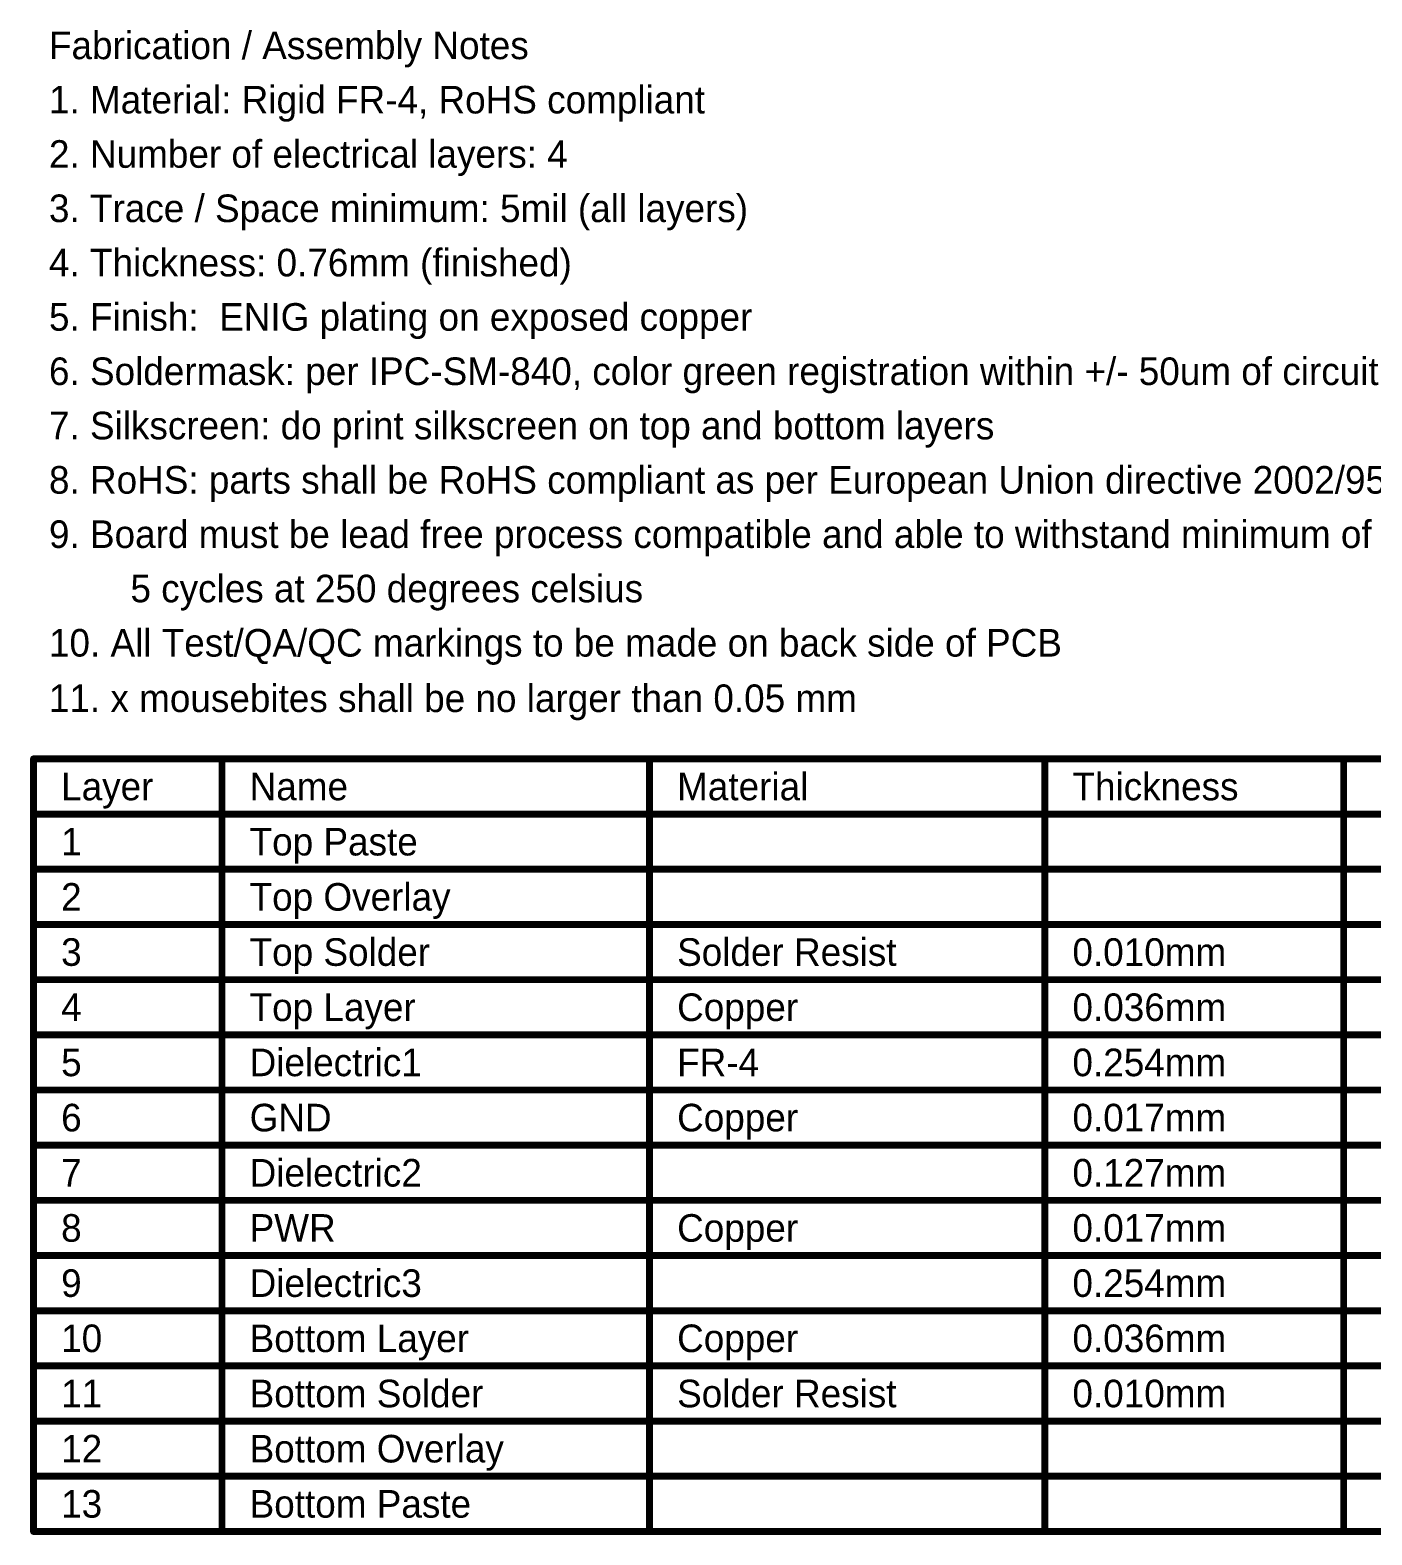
# Model space of a CAD drawing. Header units: millimetres. Extents: x 73 to 190, y 73 to 267.
# Drawn here: x 74.1 to 148.3, y 183.4 to 266.5 of the extents above; entities that cross this region are included whole.
import ezdxf

# ---------------------------------------------------------------- set-up
doc = ezdxf.new("R2010")
doc.units = ezdxf.units.MM
doc.layers.add('DrillDrawing', color=1, linetype='Continuous')

msp = doc.modelspace()

# ---------------------------------------------------------------- linework, layer by layer
at = {"layer": 'DrillDrawing', "const_width": 0.381}
for points in [[(74.326, 226.286), (189.612, 226.286)], [(74.326, 183.614), (74.326, 226.286)], [(84.738, 183.614), (84.738, 226.286)], [(108.353, 183.614), (108.353, 226.286)], [(130.191, 183.614), (130.191, 226.286)], [(146.697, 183.614), (146.697, 226.286)], [(74.326, 223.238), (189.612, 223.238)], [(74.326, 220.19), (84.738, 220.19)], [(84.738, 220.19), (108.353, 220.19)], [(108.353, 220.19), (130.191, 220.19)], [(130.191, 220.19), (146.697, 220.19)], [(146.697, 220.19), (161.172, 220.19)], [(74.326, 217.142), (84.738, 217.142)], [(84.738, 217.142), (108.353, 217.142)], [(108.353, 217.142), (130.191, 217.142)], [(130.191, 217.142), (146.697, 217.142)], [(146.697, 217.142), (161.172, 217.142)], [(74.326, 214.094), (84.738, 214.094)], [(84.738, 214.094), (108.353, 214.094)], [(108.353, 214.094), (130.191, 214.094)], [(130.191, 214.094), (146.697, 214.094)], [(146.697, 214.094), (161.172, 214.094)], [(74.326, 211.046), (84.738, 211.046)], [(84.738, 211.046), (108.353, 211.046)], [(108.353, 211.046), (130.191, 211.046)], [(130.191, 211.046), (146.697, 211.046)], [(146.697, 211.046), (161.172, 211.046)], [(74.326, 207.998), (84.738, 207.998)], [(84.738, 207.998), (108.353, 207.998)], [(108.353, 207.998), (130.191, 207.998)], [(130.191, 207.998), (146.697, 207.998)], [(146.697, 207.998), (161.172, 207.998)], [(74.326, 204.95), (84.738, 204.95)], [(84.738, 204.95), (108.353, 204.95)], [(108.353, 204.95), (130.191, 204.95)], [(130.191, 204.95), (146.697, 204.95)], [(146.697, 204.95), (161.172, 204.95)], [(74.326, 201.902), (84.738, 201.902)], [(84.738, 201.902), (108.353, 201.902)], [(108.353, 201.902), (130.191, 201.902)], [(130.191, 201.902), (146.697, 201.902)], [(146.697, 201.902), (161.172, 201.902)], [(74.326, 198.854), (84.738, 198.854)], [(84.738, 198.854), (108.353, 198.854)], [(108.353, 198.854), (130.191, 198.854)], [(130.191, 198.854), (146.697, 198.854)], [(146.697, 198.854), (161.172, 198.854)], [(74.326, 195.806), (84.738, 195.806)], [(84.738, 195.806), (108.353, 195.806)], [(108.353, 195.806), (130.191, 195.806)], [(130.191, 195.806), (146.697, 195.806)], [(146.697, 195.806), (161.172, 195.806)], [(74.326, 192.758), (84.738, 192.758)], [(84.738, 192.758), (108.353, 192.758)], [(108.353, 192.758), (130.191, 192.758)], [(130.191, 192.758), (146.697, 192.758)], [(146.697, 192.758), (161.172, 192.758)], [(74.326, 189.71), (84.738, 189.71)], [(84.738, 189.71), (108.353, 189.71)], [(108.353, 189.71), (130.191, 189.71)], [(130.191, 189.71), (146.697, 189.71)], [(146.697, 189.71), (161.172, 189.71)], [(74.326, 186.662), (84.738, 186.662)], [(84.738, 186.662), (108.353, 186.662)], [(108.353, 186.662), (130.191, 186.662)], [(130.191, 186.662), (146.697, 186.662)], [(146.697, 186.662), (161.172, 186.662)], [(74.326, 183.614), (84.738, 183.614)], [(84.738, 183.614), (108.353, 183.614)], [(108.353, 183.614), (130.191, 183.614)], [(130.191, 183.614), (146.697, 183.614)], [(146.697, 183.614), (161.172, 183.614)]]:
    msp.add_lwpolyline(points, dxfattribs=at)
at = {"layer": 'DrillDrawing', "const_width": 0.191}
for points in [[(74.231, 226.286, 1), (74.421, 226.286, 1)], [(74.231, 226.286, 1), (74.421, 226.286, 1)], [(84.643, 226.286, 1), (84.833, 226.286, 1)], [(108.258, 226.286, 1), (108.449, 226.286, 1)], [(130.096, 226.286, 1), (130.287, 226.286, 1)], [(146.602, 226.286, 1), (146.792, 226.286, 1)], [(74.231, 223.238, 1), (74.421, 223.238, 1)], [(74.231, 220.19, 1), (74.421, 220.19, 1)], [(84.643, 220.19, 1), (84.833, 220.19, 1)], [(84.643, 220.19, 1), (84.833, 220.19, 1)], [(108.258, 220.19, 1), (108.449, 220.19, 1)], [(108.258, 220.19, 1), (108.449, 220.19, 1)], [(130.096, 220.19, 1), (130.287, 220.19, 1)], [(130.096, 220.19, 1), (130.287, 220.19, 1)], [(146.602, 220.19, 1), (146.792, 220.19, 1)], [(146.602, 220.19, 1), (146.792, 220.19, 1)], [(74.231, 217.142, 1), (74.421, 217.142, 1)], [(84.643, 217.142, 1), (84.833, 217.142, 1)], [(84.643, 217.142, 1), (84.833, 217.142, 1)], [(108.258, 217.142, 1), (108.449, 217.142, 1)], [(108.258, 217.142, 1), (108.449, 217.142, 1)], [(130.096, 217.142, 1), (130.287, 217.142, 1)], [(130.096, 217.142, 1), (130.287, 217.142, 1)], [(146.602, 217.142, 1), (146.792, 217.142, 1)], [(146.602, 217.142, 1), (146.792, 217.142, 1)], [(74.231, 214.094, 1), (74.421, 214.094, 1)], [(84.643, 214.094, 1), (84.833, 214.094, 1)], [(84.643, 214.094, 1), (84.833, 214.094, 1)], [(108.258, 214.094, 1), (108.449, 214.094, 1)], [(108.258, 214.094, 1), (108.449, 214.094, 1)], [(130.096, 214.094, 1), (130.287, 214.094, 1)], [(130.096, 214.094, 1), (130.287, 214.094, 1)], [(146.602, 214.094, 1), (146.792, 214.094, 1)], [(146.602, 214.094, 1), (146.792, 214.094, 1)], [(74.231, 211.046, 1), (74.421, 211.046, 1)], [(84.643, 211.046, 1), (84.833, 211.046, 1)], [(84.643, 211.046, 1), (84.833, 211.046, 1)], [(108.258, 211.046, 1), (108.449, 211.046, 1)], [(108.258, 211.046, 1), (108.449, 211.046, 1)], [(130.096, 211.046, 1), (130.287, 211.046, 1)], [(130.096, 211.046, 1), (130.287, 211.046, 1)], [(146.602, 211.046, 1), (146.792, 211.046, 1)], [(146.602, 211.046, 1), (146.792, 211.046, 1)], [(74.231, 207.998, 1), (74.421, 207.998, 1)], [(84.643, 207.998, 1), (84.833, 207.998, 1)], [(84.643, 207.998, 1), (84.833, 207.998, 1)], [(108.258, 207.998, 1), (108.449, 207.998, 1)], [(108.258, 207.998, 1), (108.449, 207.998, 1)], [(130.096, 207.998, 1), (130.287, 207.998, 1)], [(130.096, 207.998, 1), (130.287, 207.998, 1)], [(146.602, 207.998, 1), (146.792, 207.998, 1)], [(146.602, 207.998, 1), (146.792, 207.998, 1)], [(74.231, 204.95, 1), (74.421, 204.95, 1)], [(84.643, 204.95, 1), (84.833, 204.95, 1)], [(84.643, 204.95, 1), (84.833, 204.95, 1)], [(108.258, 204.95, 1), (108.449, 204.95, 1)], [(108.258, 204.95, 1), (108.449, 204.95, 1)], [(130.096, 204.95, 1), (130.287, 204.95, 1)], [(130.096, 204.95, 1), (130.287, 204.95, 1)], [(146.602, 204.95, 1), (146.792, 204.95, 1)], [(146.602, 204.95, 1), (146.792, 204.95, 1)], [(74.231, 201.902, 1), (74.421, 201.902, 1)], [(84.643, 201.902, 1), (84.833, 201.902, 1)], [(84.643, 201.902, 1), (84.833, 201.902, 1)], [(108.258, 201.902, 1), (108.449, 201.902, 1)], [(108.258, 201.902, 1), (108.449, 201.902, 1)], [(130.096, 201.902, 1), (130.287, 201.902, 1)], [(130.096, 201.902, 1), (130.287, 201.902, 1)], [(146.602, 201.902, 1), (146.792, 201.902, 1)], [(146.602, 201.902, 1), (146.792, 201.902, 1)], [(74.231, 198.854, 1), (74.421, 198.854, 1)], [(84.643, 198.854, 1), (84.833, 198.854, 1)], [(84.643, 198.854, 1), (84.833, 198.854, 1)], [(108.258, 198.854, 1), (108.449, 198.854, 1)], [(108.258, 198.854, 1), (108.449, 198.854, 1)], [(130.096, 198.854, 1), (130.287, 198.854, 1)], [(130.096, 198.854, 1), (130.287, 198.854, 1)], [(146.602, 198.854, 1), (146.792, 198.854, 1)], [(146.602, 198.854, 1), (146.792, 198.854, 1)], [(74.231, 195.806, 1), (74.421, 195.806, 1)], [(84.643, 195.806, 1), (84.833, 195.806, 1)], [(84.643, 195.806, 1), (84.833, 195.806, 1)], [(108.258, 195.806, 1), (108.449, 195.806, 1)], [(108.258, 195.806, 1), (108.449, 195.806, 1)], [(130.096, 195.806, 1), (130.287, 195.806, 1)], [(130.096, 195.806, 1), (130.287, 195.806, 1)], [(146.602, 195.806, 1), (146.792, 195.806, 1)], [(146.602, 195.806, 1), (146.792, 195.806, 1)], [(74.231, 192.758, 1), (74.421, 192.758, 1)], [(84.643, 192.758, 1), (84.833, 192.758, 1)], [(84.643, 192.758, 1), (84.833, 192.758, 1)], [(108.258, 192.758, 1), (108.449, 192.758, 1)], [(108.258, 192.758, 1), (108.449, 192.758, 1)], [(130.096, 192.758, 1), (130.287, 192.758, 1)], [(130.096, 192.758, 1), (130.287, 192.758, 1)], [(146.602, 192.758, 1), (146.792, 192.758, 1)], [(146.602, 192.758, 1), (146.792, 192.758, 1)], [(74.231, 189.71, 1), (74.421, 189.71, 1)], [(84.643, 189.71, 1), (84.833, 189.71, 1)], [(84.643, 189.71, 1), (84.833, 189.71, 1)], [(108.258, 189.71, 1), (108.449, 189.71, 1)], [(108.258, 189.71, 1), (108.449, 189.71, 1)], [(130.096, 189.71, 1), (130.287, 189.71, 1)], [(130.096, 189.71, 1), (130.287, 189.71, 1)], [(146.602, 189.71, 1), (146.792, 189.71, 1)], [(146.602, 189.71, 1), (146.792, 189.71, 1)], [(74.231, 186.662, 1), (74.421, 186.662, 1)], [(84.643, 186.662, 1), (84.833, 186.662, 1)], [(84.643, 186.662, 1), (84.833, 186.662, 1)], [(108.258, 186.662, 1), (108.449, 186.662, 1)], [(108.258, 186.662, 1), (108.449, 186.662, 1)], [(130.096, 186.662, 1), (130.287, 186.662, 1)], [(130.096, 186.662, 1), (130.287, 186.662, 1)], [(146.602, 186.662, 1), (146.792, 186.662, 1)], [(146.602, 186.662, 1), (146.792, 186.662, 1)], [(74.231, 183.614, 1), (74.421, 183.614, 1)], [(74.231, 183.614, 1), (74.421, 183.614, 1)], [(84.643, 183.614, 1), (84.833, 183.614, 1)], [(84.643, 183.614, 1), (84.833, 183.614, 1)], [(84.643, 183.614, 1), (84.833, 183.614, 1)], [(108.258, 183.614, 1), (108.449, 183.614, 1)], [(108.258, 183.614, 1), (108.449, 183.614, 1)], [(108.258, 183.614, 1), (108.449, 183.614, 1)], [(130.096, 183.614, 1), (130.287, 183.614, 1)], [(130.096, 183.614, 1), (130.287, 183.614, 1)], [(130.096, 183.614, 1), (130.287, 183.614, 1)], [(146.602, 183.614, 1), (146.792, 183.614, 1)], [(146.602, 183.614, 1), (146.792, 183.614, 1)], [(146.602, 183.614, 1), (146.792, 183.614, 1)]]:
    msp.add_lwpolyline(points, format="xyb", close=True, dxfattribs=at)

# ---------------------------------------------------------------- texts
at = {"layer": 'DrillDrawing'}
for s, p in [('Fabrication / Assembly Notes', (75.178, 264.937)), ('1. Material: Rigid FR-4, RoHS compliant', (75.178, 261.937)), ('2. Number of electrical layers: 4', (75.178, 258.937)), ('3. Trace / Space minimum: 5mil (all layers)', (75.178, 255.937)), ('4. Thickness: 0.76mm (finished)', (75.178, 252.937)), ('5. Finish:  ENIG plating on exposed copper', (75.178, 249.937)), ('6. Soldermask: per IPC-SM-840, color green registration within +/- 50um of circuit layer', (75.178, 246.937)), ('7. Silkscreen: do print silkscreen on top and bottom layers', (75.178, 243.937)), ('8. RoHS: parts shall be RoHS compliant as per European Union directive 2002/95/EC', (75.178, 240.937)), ('9. Board must be lead free process compatible and able to withstand minimum of', (75.178, 237.937)), ('5 cycles at 250 degrees celsius', (79.678, 234.937)), ('10. All Test/QA/QC markings to be made on back side of PCB', (75.178, 231.937)), ('11. x mousebites shall be no larger than 0.05 mm', (75.175, 228.875)), ('Layer', (75.85, 224)), ('Name', (86.262, 224)), ('Material', (109.877, 224)), ('Thickness', (131.715, 224)), ('1', (75.85, 220.952)), ('Top Paste', (86.262, 220.952)), ('2', (75.85, 217.904)), ('Top Overlay', (86.262, 217.904)), ('3', (75.85, 214.856)), ('Top Solder', (86.262, 214.856)), ('Solder Resist', (109.877, 214.856)), ('0.010mm', (131.715, 214.856)), ('4', (75.85, 211.808)), ('Top Layer', (86.262, 211.808)), ('Copper', (109.877, 211.808)), ('0.036mm', (131.715, 211.808)), ('Dielectric1', (86.262, 208.76)), ('0.254mm', (131.715, 208.76)), ('5', (75.85, 208.76)), ('FR-4', (109.877, 208.76)), ('6', (75.85, 205.712)), ('GND', (86.262, 205.712)), ('Copper', (109.877, 205.712)), ('0.017mm', (131.715, 205.712)), ('7', (75.85, 202.664)), ('Dielectric2', (86.262, 202.664)), ('0.127mm', (131.715, 202.664)), ('8', (75.85, 199.616)), ('Copper', (109.877, 199.616)), ('0.017mm', (131.715, 199.616)), ('PWR', (86.262, 199.616)), ('9', (75.85, 196.568)), ('Dielectric3', (86.262, 196.568)), ('0.254mm', (131.715, 196.568)), ('10', (75.85, 193.52)), ('Bottom Layer', (86.262, 193.52)), ('Copper', (109.877, 193.52)), ('0.036mm', (131.715, 193.52)), ('Bottom Solder', (86.262, 190.472)), ('Solder Resist', (109.877, 190.472)), ('0.010mm', (131.715, 190.472)), ('11', (75.85, 190.472)), ('12', (75.85, 187.424)), ('Bottom Overlay', (86.262, 187.424)), ('13', (75.85, 184.376)), ('Bottom Paste', (86.262, 184.376))]:
    msp.add_text(s, height=1.524, dxfattribs=at).set_placement(p)

doc.saveas('drawing.dxf')
